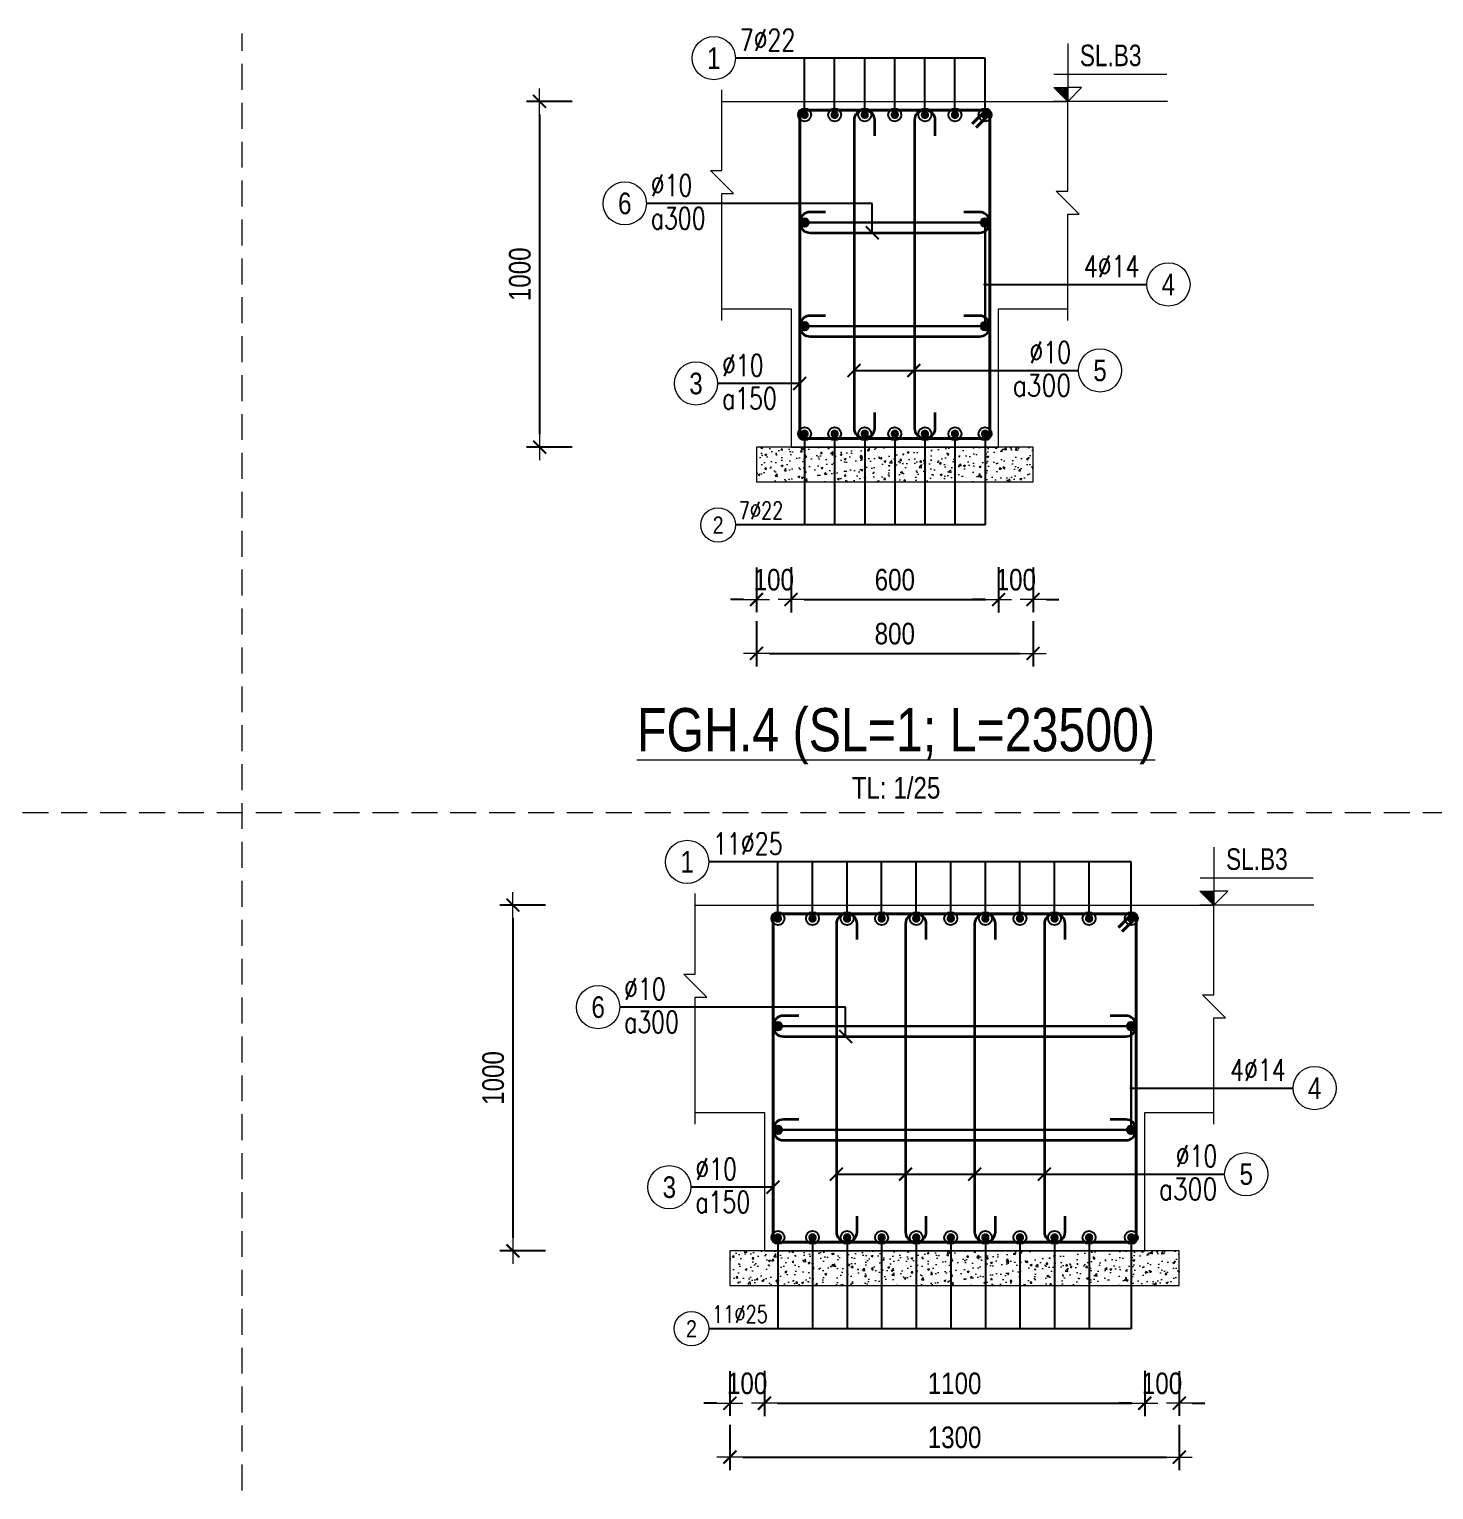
# Model space of a CAD drawing. Header units: millimetres. Extents: x -134772 to 596971, y -129535 to 35703.
# Drawn here: x 52763 to 56826, y -6427 to -2203 of the extents above; entities that cross this region are included whole.
import ezdxf
from ezdxf.enums import TextEntityAlignment as Align

# ---------------------------------------------------------------- set-up
doc = ezdxf.new("R2010")
doc.units = ezdxf.units.MM
doc.header["$MEASUREMENT"] = 0
doc.linetypes.add('HIDDEN', pattern=[0.375, 0.25, -0.125])
doc.layers.get('Defpoints').update_dxf_attribs({"color": 252})
for name, color, linetype, lineweight in [('NDC_S_ANNO', 7, 'Continuous', 20), ('NDC_S_CONTINUOUS', 3, 'Continuous', 20), ('NDC_S_DIM', 1, 'Continuous', 9), ('NDC_S_HATCH MATERIAL', 8, 'Continuous', 13), ('NDC_S_REBAR', 4, 'Continuous', 35), ('NDC_S_STIRRUP', 4, 'Continuous', 40), ('NDC_S_TEXT SYMBOL', 7, 'Continuous', 20), ('NDC_S_THIN LINE', 1, 'Continuous', 5), ('NDC_S_VN TEXT', 7, 'Continuous', 9)]:
    doc.layers.add(name, color=color, linetype=linetype, lineweight=lineweight)
doc.styles.add('ARIAL', font='arial.ttf', dxfattribs={"width": 0.8})
doc.styles.add('NDC_ANNO', font='', dxfattribs={"width": 0.8})
doc.styles.add('NDC_ROMANS', font='romans.shx', dxfattribs={"width": 0.8})
doc.styles.get('NDC_ANNO').set_extended_font_data('Dotum')
doc.dimstyles.new('NDC_dim_25', dxfattribs={"dimscale": 25, "dimtxt": 2.5, "dimasz": 1.5, "dimexe": 1.5, "dimexo": 0, "dimgap": 1, "dimtad": 1, "dimdec": 0, "dimzin": 0, "dimdsep": 46, "dimtxsty": 'ARIAL', "dimblk": 'DIMMARK', "dimcen": 0.09, "dimdle": 1.2, "dimclrd": 1, "dimclre": 1, "dimclrt": 3, "dimadec": 0, "dimazin": 0, "dimtfac": 1, "dimtdec": 0, "dimtix": 1, "dimtofl": 0, "dimtmove": 0, "dimatfit": 3, "dimfxl": 3.75, "dimfxlon": 1, "dimtolj": 1, "dimtzin": 0, "dimarcsym": 0})

# ---------------------------------------------------------------- blocks, each defined once
blk = doc.blocks.new('DIMMARK')
at = {"layer": 'NDC_S_DIM', "color": 1}
blk.add_line((-1.5, 0), (1, 0), dxfattribs=at)
at = {"layer": 'NDC_S_DIM', "color": 2, "const_width": 0.15}
blk.add_lwpolyline([(-0.5, -0.5), (0.5, 0.5)], dxfattribs=at)
blk = doc.blocks.new('*D1561')
at = {"layer": 'Defpoints', "color": 0, "linetype": 'HIDDEN', "transparency": 16777216}
for p in [(54867, -3552.5), (55667, -3552.5), (55667, -4008.4)]:
    blk.add_point(p, dxfattribs=at)
at = {"layer": 'NDC_S_DIM', "color": 1, "linetype": 'HIDDEN', "lineweight": -2, "transparency": 16777216}
for p, q in [((54867, -3914.7), (54867, -4045.9)), ((55667, -3914.7), (55667, -4045.9)), ((54904.5, -4008.4), (55629.5, -4008.4))]:
    blk.add_line(p, q, dxfattribs=at)
at = {"layer": 'NDC_S_DIM', "color": 1, "linetype": 'HIDDEN', "lineweight": -2, "transparency": 16777216, "xscale": 37.5, "yscale": 37.5, "zscale": 37.5, "rotation": 180}
blk.add_blockref('DIMMARK', (54867, -4008.4), dxfattribs=at)
at = {"layer": 'NDC_S_DIM', "color": 1, "linetype": 'HIDDEN', "lineweight": -2, "transparency": 16777216, "xscale": 37.5, "yscale": 37.5, "zscale": 37.5}
blk.add_blockref('DIMMARK', (55667, -4008.4), dxfattribs=at)
at = {"layer": 'NDC_S_DIM', "color": 3, "linetype": 'HIDDEN', "transparency": 16777216, "insert": (55267, -3951.5), "char_height": 62.5, "attachment_point": 5, "style": 'ARIAL'}
blk.add_mtext('\\A1;800', dxfattribs=at)
blk = doc.blocks.new('kata_block_TD')
at = {"color": 6, "linetype": 'ByBlock', "lineweight": -2, "style": 'ARIAL', "width": 0.8}
blk.add_attdef('SECTDET2', text='', height=5, dxfattribs=at).set_placement((0, 7.97), align=Align.CENTER)
at = {"color": 0, "linetype": 'ByBlock', "lineweight": -2, "style": 'ARIAL', "width": 0.8}
blk.add_attdef('SECTDET1', text='', height=5, dxfattribs=at).set_placement((0, 1.47), align=Align.CENTER)
at = {"color": 3, "lineweight": 25, "style": 'ARIAL', "width": 0.8}
blk.add_attdef('SSCALE', text='', height=2.5, dxfattribs=at).set_placement((0, -4), align=Align.CENTER)
blk = doc.blocks.new('*D1562')
at = {"layer": 'Defpoints', "color": 0, "linetype": 'HIDDEN', "transparency": 16777216}
for p in [(55667, -3552.5), (55567, -3758.7), (55667, -3852.5)]:
    blk.add_point(p, dxfattribs=at)
at = {"layer": 'NDC_S_DIM', "color": 1, "linetype": 'HIDDEN', "lineweight": -2, "transparency": 16777216}
for p, q in [((55567, -3758.7), (55567, -3890)), ((55667, -3758.7), (55667, -3890)), ((55529.5, -3852.5), (55492, -3852.5)), ((55704.5, -3852.5), (55742, -3852.5))]:
    blk.add_line(p, q, dxfattribs=at)
at = {"layer": 'NDC_S_DIM', "color": 1, "linetype": 'HIDDEN', "lineweight": -2, "transparency": 16777216, "xscale": 37.5, "yscale": 37.5, "zscale": 37.5}
blk.add_blockref('DIMMARK', (55567, -3852.5), dxfattribs=at)
at = {"layer": 'NDC_S_DIM', "color": 1, "linetype": 'HIDDEN', "lineweight": -2, "transparency": 16777216, "xscale": 37.5, "yscale": 37.5, "zscale": 37.5, "rotation": 180}
blk.add_blockref('DIMMARK', (55667, -3852.5), dxfattribs=at)
at = {"layer": 'NDC_S_DIM', "color": 3, "linetype": 'HIDDEN', "transparency": 16777216, "insert": (55617, -3795.6), "char_height": 62.5, "attachment_point": 5, "style": 'ARIAL'}
blk.add_mtext('\\A1;100', dxfattribs=at)
blk = doc.blocks.new('*D1563')
at = {"layer": 'Defpoints', "color": 0, "linetype": 'HIDDEN', "transparency": 16777216}
for p in [(54867, -3552.5), (54967, -3758.7), (54867, -3852.5)]:
    blk.add_point(p, dxfattribs=at)
at = {"layer": 'NDC_S_DIM', "color": 1, "linetype": 'HIDDEN', "lineweight": -2, "transparency": 16777216}
for p, q in [((54867, -3758.7), (54867, -3890)), ((54967, -3758.7), (54967, -3890)), ((54829.5, -3852.5), (54792, -3852.5)), ((55004.5, -3852.5), (55042, -3852.5))]:
    blk.add_line(p, q, dxfattribs=at)
at = {"layer": 'NDC_S_DIM', "color": 1, "linetype": 'HIDDEN', "lineweight": -2, "transparency": 16777216, "xscale": 37.5, "yscale": 37.5, "zscale": 37.5}
blk.add_blockref('DIMMARK', (54867, -3852.5), dxfattribs=at)
at = {"layer": 'NDC_S_DIM', "color": 1, "linetype": 'HIDDEN', "lineweight": -2, "transparency": 16777216, "xscale": 37.5, "yscale": 37.5, "zscale": 37.5, "rotation": 180}
blk.add_blockref('DIMMARK', (54967, -3852.5), dxfattribs=at)
at = {"layer": 'NDC_S_DIM', "color": 3, "linetype": 'HIDDEN', "transparency": 16777216, "insert": (54917, -3795.6), "char_height": 62.5, "attachment_point": 5, "style": 'ARIAL'}
blk.add_mtext('\\A1;100', dxfattribs=at)
blk = doc.blocks.new('kata_block_THEP')
at = {"layer": 'NDC_S_REBAR', "color": 0}
for p, q in [((-0.5, 0), (0.5, 0)), ((-0.35, 0.35), (0.35, -0.35)), ((0.35, 0.35), (-0.35, -0.35)), ((0, 0.5), (0, -0.5))]:
    blk.add_line(p, q, dxfattribs=at)
at = {"layer": 'NDC_S_REBAR', "color": 0, "const_width": 0.0833}
blk.add_lwpolyline([(-0.5, 0, 1), (0.5, 0, 1), (-0.5, 0, 1)], format="xyb", dxfattribs=at)
blk = doc.blocks.new('kata_block_CT')
at = {"layer": 'NDC_S_ANNO'}
blk.add_hatch(color=3, dxfattribs=at).paths.add_polyline_path([(0, 1.6), (-1.61, 1.6), (0, 0)])
at = {"layer": 'NDC_S_ANNO', "ltscale": 50}
h = blk.add_hatch(dxfattribs=at)
h.set_pattern_fill('ANSI31', color=256, scale=1.406251, style=0)
h.set_pattern_definition([(45, (0, 5e-12), (-3.157, 3.157), [])])
h.paths.add_polyline_path([(0, 1.6), (0, 0), (1.61, 1.6)])
for p, q in [((-1.59, 3.14), (11.47, 3.14)), ((11.56, 0), (-1.64, 0))]:
    blk.add_line(p, q, dxfattribs=at)
for points in [[(0, 6.69), (0, 0)], [(0, 0), (-1.61, 1.6), (0, 1.6)], [(0, 0), (1.61, 1.6), (0, 1.6)]]:
    blk.add_lwpolyline(points, dxfattribs=at)
at = {"layer": 'NDC_S_ANNO', "color": 8, "ltscale": 50}
blk.add_lwpolyline([(0, 0), (-1.61, 1.6), (0, 1.6)], dxfattribs=at)
at = {"layer": 'NDC_S_TEXT SYMBOL', "color": 3, "style": 'NDC_ANNO', "width": 0.8}
blk.add_attdef('CT', (1.41, 4.07), '', height=2.5, dxfattribs=at)
blk = doc.blocks.new('*D1564')
at = {"layer": 'Defpoints', "color": 0, "transparency": 16777216}
for p in [(54967, -3452.5), (55567, -3452.5), (55567, -3852.5)]:
    blk.add_point(p, dxfattribs=at)
at = {"layer": 'NDC_S_DIM', "color": 1, "lineweight": -2, "transparency": 16777216}
for p, q in [((54967, -3758.7), (54967, -3890)), ((55567, -3758.7), (55567, -3890)), ((55004.5, -3852.5), (55529.5, -3852.5))]:
    blk.add_line(p, q, dxfattribs=at)
at = {"layer": 'NDC_S_DIM', "color": 1, "lineweight": -2, "transparency": 16777216, "xscale": 37.5, "yscale": 37.5, "zscale": 37.5, "rotation": 180}
blk.add_blockref('DIMMARK', (54967, -3852.5), dxfattribs=at)
at = {"layer": 'NDC_S_DIM', "color": 1, "lineweight": -2, "transparency": 16777216, "xscale": 37.5, "yscale": 37.5, "zscale": 37.5}
blk.add_blockref('DIMMARK', (55567, -3852.5), dxfattribs=at)
at = {"layer": 'NDC_S_DIM', "color": 3, "transparency": 16777216, "insert": (55267, -3795.6), "char_height": 62.5, "attachment_point": 5, "style": 'ARIAL'}
blk.add_mtext('\\A1;600', dxfattribs=at)
blk = doc.blocks.new('*D1565')
at = {"layer": 'Defpoints', "color": 0, "transparency": 16777216}
for p in [(54745.6, -2412), (54239.6, -3412), (54745.6, -3412)]:
    blk.add_point(p, dxfattribs=at)
at = {"layer": 'NDC_S_DIM', "color": 1, "lineweight": -2, "transparency": 16777216}
for p, q in [((54333.4, -2412), (54202.1, -2412)), ((54239.6, -2449.5), (54239.6, -3374.5)), ((54333.4, -3412), (54202.1, -3412))]:
    blk.add_line(p, q, dxfattribs=at)
at = {"layer": 'NDC_S_DIM', "color": 1, "lineweight": -2, "transparency": 16777216, "xscale": 37.5, "yscale": 37.5, "zscale": 37.5}
for p, rotation in [((54239.6, -2412), 90), ((54239.6, -3412), 270)]:
    blk.add_blockref('DIMMARK', p, dxfattribs=dict(at, rotation=rotation))
at = {"layer": 'NDC_S_DIM', "color": 3, "transparency": 16777216, "insert": (54182.7, -2912), "char_height": 62.5, "attachment_point": 5, "rotation": 90, "style": 'ARIAL'}
blk.add_mtext('\\A1;1000', dxfattribs=at)
blk = doc.blocks.new('*U11')
blk.add_circle((-2.5, 0), 2.5)
at = {"layer": 'NDC_S_VN TEXT', "color": 3, "style": 'NDC_ROMANS', "width": 0.75}
for tag, p in [('DK1', (0.5, 0.85)), ('KC1', (0.5, -2.97))]:
    blk.add_attdef(tag, p, '', height=2.5, dxfattribs=at)
at = {"layer": 'NDC_S_VN TEXT', "color": 7, "style": 'ARIAL', "width": 0.8}
blk.add_attdef('SH2', text='', height=2.5, dxfattribs=at).set_placement((-2.5, 0), align=Align.MIDDLE)
blk = doc.blocks.new('*U623')
blk.add_circle((-2.5, 0), 2.5)
at = {"layer": 'NDC_S_VN TEXT', "color": 3, "style": 'NDC_ROMANS', "width": 0.75}
blk.add_attdef('DK1', (0.5, 0.85), '', height=2.5, dxfattribs=at)
at = {"layer": 'NDC_S_VN TEXT', "color": 7, "style": 'ARIAL', "width": 0.8}
blk.add_attdef('SH2', text='', height=2.5, dxfattribs=at).set_placement((-2.5, 0), align=Align.MIDDLE)
blk = doc.blocks.new('*U624')
blk.add_circle((2.5, 0), 2.5)
at = {"layer": 'NDC_S_VN TEXT', "color": 3, "style": 'NDC_ROMANS', "width": 0.75}
blk.add_attdef('DK2', text='', height=2.5, dxfattribs=at).set_placement((-0.85, 0.85), align=Align.RIGHT)
at = {"layer": 'NDC_S_VN TEXT', "color": 7, "style": 'ARIAL', "width": 0.8}
blk.add_attdef('SH3', text='', height=2.5, dxfattribs=at).set_placement((2.5, 0), align=Align.MIDDLE)
blk = doc.blocks.new('*U12')
blk.add_circle((2.5, 0), 2.5)
at = {"layer": 'NDC_S_VN TEXT', "color": 3, "style": 'NDC_ROMANS'}
for tag, width, p in [('DK2', 0.75, (-0.85, 0.85)), ('KC2', 0.8, (-0.85, -2.97))]:
    blk.add_attdef(tag, text='', height=2.5, dxfattribs=dict(at, width=width)).set_placement(p, align=Align.RIGHT)
at = {"layer": 'NDC_S_VN TEXT', "color": 7, "style": 'ARIAL', "width": 0.8}
blk.add_attdef('SH3', text='', height=2.5, dxfattribs=at).set_placement((2.5, 0), align=Align.MIDDLE)
blk = doc.blocks.new('*D1586')
at = {"layer": 'Defpoints', "color": 0, "transparency": 16777216}
for p in [(54668.5, -4736.1), (54162.5, -5736.1), (54668.5, -5736.1)]:
    blk.add_point(p, dxfattribs=at)
at = {"layer": 'NDC_S_DIM', "color": 1, "lineweight": -2, "transparency": 16777216}
for p, q in [((54256.3, -4736.1), (54125, -4736.1)), ((54162.5, -4773.6), (54162.5, -5698.6)), ((54256.3, -5736.1), (54125, -5736.1))]:
    blk.add_line(p, q, dxfattribs=at)
at = {"layer": 'NDC_S_DIM', "color": 1, "lineweight": -2, "transparency": 16777216, "xscale": 37.5, "yscale": 37.5, "zscale": 37.5}
for p, rotation in [((54162.5, -4736.1), 90), ((54162.5, -5736.1), 270)]:
    blk.add_blockref('DIMMARK', p, dxfattribs=dict(at, rotation=rotation))
at = {"layer": 'NDC_S_DIM', "color": 3, "transparency": 16777216, "insert": (54105.6, -5236.1), "char_height": 62.5, "attachment_point": 5, "rotation": 90, "style": 'ARIAL'}
blk.add_mtext('\\A1;1000', dxfattribs=at)
blk = doc.blocks.new('*D1587')
at = {"layer": 'Defpoints', "color": 0, "transparency": 16777216}
for p in [(54889.9, -5776.6), (55989.9, -5776.6), (55989.9, -6176.6)]:
    blk.add_point(p, dxfattribs=at)
at = {"layer": 'NDC_S_DIM', "color": 1, "lineweight": -2, "transparency": 16777216}
for p, q in [((54889.9, -6082.8), (54889.9, -6214.1)), ((55989.9, -6082.8), (55989.9, -6214.1)), ((54927.4, -6176.6), (55952.4, -6176.6))]:
    blk.add_line(p, q, dxfattribs=at)
at = {"layer": 'NDC_S_DIM', "color": 1, "lineweight": -2, "transparency": 16777216, "xscale": 37.5, "yscale": 37.5, "zscale": 37.5, "rotation": 180}
blk.add_blockref('DIMMARK', (54889.9, -6176.6), dxfattribs=at)
at = {"layer": 'NDC_S_DIM', "color": 1, "lineweight": -2, "transparency": 16777216, "xscale": 37.5, "yscale": 37.5, "zscale": 37.5}
blk.add_blockref('DIMMARK', (55989.9, -6176.6), dxfattribs=at)
at = {"layer": 'NDC_S_DIM', "color": 3, "transparency": 16777216, "insert": (55439.9, -6119.6), "char_height": 62.5, "attachment_point": 5, "style": 'ARIAL'}
blk.add_mtext('\\A1;1100', dxfattribs=at)
blk = doc.blocks.new('*D1588')
at = {"layer": 'Defpoints', "color": 0, "linetype": 'HIDDEN', "transparency": 16777216}
for p in [(54789.9, -5876.6), (54889.9, -6082.8), (54789.9, -6176.6)]:
    blk.add_point(p, dxfattribs=at)
at = {"layer": 'NDC_S_DIM', "color": 1, "linetype": 'HIDDEN', "lineweight": -2, "transparency": 16777216}
for p, q in [((54789.9, -6082.8), (54789.9, -6214.1)), ((54889.9, -6082.8), (54889.9, -6214.1)), ((54752.4, -6176.6), (54714.9, -6176.6)), ((54927.4, -6176.6), (54964.9, -6176.6))]:
    blk.add_line(p, q, dxfattribs=at)
at = {"layer": 'NDC_S_DIM', "color": 1, "linetype": 'HIDDEN', "lineweight": -2, "transparency": 16777216, "xscale": 37.5, "yscale": 37.5, "zscale": 37.5}
blk.add_blockref('DIMMARK', (54789.9, -6176.6), dxfattribs=at)
at = {"layer": 'NDC_S_DIM', "color": 1, "linetype": 'HIDDEN', "lineweight": -2, "transparency": 16777216, "xscale": 37.5, "yscale": 37.5, "zscale": 37.5, "rotation": 180}
blk.add_blockref('DIMMARK', (54889.9, -6176.6), dxfattribs=at)
at = {"layer": 'NDC_S_DIM', "color": 3, "linetype": 'HIDDEN', "transparency": 16777216, "insert": (54839.9, -6119.6), "char_height": 62.5, "attachment_point": 5, "style": 'ARIAL'}
blk.add_mtext('\\A1;100', dxfattribs=at)
blk = doc.blocks.new('*D1589')
at = {"layer": 'Defpoints', "color": 0, "linetype": 'HIDDEN', "transparency": 16777216}
for p in [(56089.9, -5876.6), (55989.9, -6082.8), (56089.9, -6176.6)]:
    blk.add_point(p, dxfattribs=at)
at = {"layer": 'NDC_S_DIM', "color": 1, "linetype": 'HIDDEN', "lineweight": -2, "transparency": 16777216}
for p, q in [((55989.9, -6082.8), (55989.9, -6214.1)), ((56089.9, -6082.8), (56089.9, -6214.1)), ((55952.4, -6176.6), (55914.9, -6176.6)), ((56127.4, -6176.6), (56164.9, -6176.6))]:
    blk.add_line(p, q, dxfattribs=at)
at = {"layer": 'NDC_S_DIM', "color": 1, "linetype": 'HIDDEN', "lineweight": -2, "transparency": 16777216, "xscale": 37.5, "yscale": 37.5, "zscale": 37.5}
blk.add_blockref('DIMMARK', (55989.9, -6176.6), dxfattribs=at)
at = {"layer": 'NDC_S_DIM', "color": 1, "linetype": 'HIDDEN', "lineweight": -2, "transparency": 16777216, "xscale": 37.5, "yscale": 37.5, "zscale": 37.5, "rotation": 180}
blk.add_blockref('DIMMARK', (56089.9, -6176.6), dxfattribs=at)
at = {"layer": 'NDC_S_DIM', "color": 3, "linetype": 'HIDDEN', "transparency": 16777216, "insert": (56039.9, -6119.6), "char_height": 62.5, "attachment_point": 5, "style": 'ARIAL'}
blk.add_mtext('\\A1;100', dxfattribs=at)
blk = doc.blocks.new('*D1590')
at = {"layer": 'Defpoints', "color": 0, "linetype": 'HIDDEN', "transparency": 16777216}
for p in [(54789.9, -5876.6), (56089.9, -5876.6), (56089.9, -6332.5)]:
    blk.add_point(p, dxfattribs=at)
at = {"layer": 'NDC_S_DIM', "color": 1, "linetype": 'HIDDEN', "lineweight": -2, "transparency": 16777216}
for p, q in [((54789.9, -6238.8), (54789.9, -6370)), ((56089.9, -6238.8), (56089.9, -6370)), ((54827.4, -6332.5), (56052.4, -6332.5))]:
    blk.add_line(p, q, dxfattribs=at)
at = {"layer": 'NDC_S_DIM', "color": 1, "linetype": 'HIDDEN', "lineweight": -2, "transparency": 16777216, "xscale": 37.5, "yscale": 37.5, "zscale": 37.5, "rotation": 180}
blk.add_blockref('DIMMARK', (54789.9, -6332.5), dxfattribs=at)
at = {"layer": 'NDC_S_DIM', "color": 1, "linetype": 'HIDDEN', "lineweight": -2, "transparency": 16777216, "xscale": 37.5, "yscale": 37.5, "zscale": 37.5}
blk.add_blockref('DIMMARK', (56089.9, -6332.5), dxfattribs=at)
at = {"layer": 'NDC_S_DIM', "color": 3, "linetype": 'HIDDEN', "transparency": 16777216, "insert": (55439.9, -6275.6), "char_height": 62.5, "attachment_point": 5, "style": 'ARIAL'}
blk.add_mtext('\\A1;1300', dxfattribs=at)

msp = doc.modelspace()

# ---------------------------------------------------------------- hatches: boundary and pattern name
at = {"layer": 'NDC_S_HATCH MATERIAL'}
h = msp.add_hatch(dxfattribs=at)
h.set_pattern_fill('AR-CONC', color=256, scale=8)
h.set_pattern_definition([(50, (44266.993, 23208.18), (57.380815, -5.02017), [6, -66]), (355, (44266.99, 23208.18), (-11.10011, 60.17537), [4.8, -52.8]), (100.45144, (44271.775, 23207.76), (46.28071, 55.1552), [5.09922, -56.09137]), (46.1842, (44266.99, 23224.18), (85.3793, -13.24154), [9, -99]), (96.63564, (44274.11, 23223.08), (74.77296, 77.92949), [7.64883, -84.1371]), (351.18416, (44266.99, 23224.18), (74.77296, 77.9295), [7.2, -79.2]), (21, (44274.993, 23220.18), (47.752564, -32.20951), [6, -66]), (326, (44274.99, 23220.18), (19.46523, 58.012), [4.8, -52.8]), (71.45144, (44278.97, 23217.495), (67.21779, 25.80249), [5.09922, -56.09137]), (37.5, (44266.993, 23208.18), (0.972788, 26.631508), [0, -52.16, 0, -53.6, 0, -53]), (7.5, (44266.993, 23208.18), (21.045563, 31.552937), [0, -30.56, 0, -50.96, 0, -20.2]), (327.5, (44249.153, 23208.18), (42.705795, -1.80439), [0, -20, 0, -62.4, 0, -82.8]), (317.5, (44241.153, 23208.18), (46.654894, 8.0084), [0, -26, 0, -41.44, 0, -58.8])])
h.paths.add_polyline_path([(54867, -3412), (55667, -3412), (55667, -3512), (54867, -3512)])
h = msp.add_hatch(dxfattribs=at)
h.set_pattern_fill('AR-CONC', color=256, scale=8)
h.set_pattern_definition([(50, (44689.897, 20884.093), (57.380815, -5.02017), [6, -66]), (355, (44689.897, 20884.09), (-11.10011, 60.17537), [4.8, -52.8]), (100.45144, (44694.68, 20883.674), (46.28071, 55.1552), [5.09922, -56.09137]), (46.1842, (44689.9, 20900.09), (85.3793, -13.24154), [9, -99]), (96.63564, (44697.01, 20898.99), (74.77296, 77.92949), [7.64883, -84.1371]), (351.18416, (44689.9, 20900.09), (74.77296, 77.9295), [7.2, -79.2]), (21, (44697.897, 20896.093), (47.752564, -32.20951), [6, -66]), (326, (44697.897, 20896.09), (19.46523, 58.012), [4.8, -52.8]), (71.45144, (44701.876, 20893.41), (67.21779, 25.80249), [5.09922, -56.09137]), (37.5, (44689.897, 20884.093), (0.972788, 26.631508), [0, -52.16, 0, -53.6, 0, -53]), (7.5, (44689.897, 20884.093), (21.045563, 31.552937), [0, -30.56, 0, -50.96, 0, -20.2]), (327.5, (44672.057, 20884.093), (42.705795, -1.80439), [0, -20, 0, -62.4, 0, -82.8]), (317.5, (44664.057, 20884.093), (46.654894, 8.0084), [0, -26, 0, -41.44, 0, -58.8])])
h.paths.add_polyline_path([(54789.9, -5736.1), (56089.9, -5736.1), (56089.9, -5836.1), (54789.9, -5836.1)])

# ---------------------------------------------------------------- linework, layer by layer
at = {"layer": 'NDC_S_CONTINUOUS'}
for points in [[(54767, -2412), (54967, -2412), (54967, -2412), (55567, -2412), (55567, -2412), (55767, -2412)], [(54767, -3012), (54967, -3012), (54967, -3412), (55567, -3412), (55567, -3012), (55767, -3012)], [(54689.9, -4736.1), (54889.9, -4736.1), (54889.9, -4736.1), (55989.9, -4736.1), (55989.9, -4736.1), (56189.9, -4736.1)], [(54689.9, -5336.1), (54889.9, -5336.1), (54889.9, -5736.1), (55989.9, -5736.1), (55989.9, -5336.1), (56189.9, -5336.1)]]:
    msp.add_lwpolyline(points, dxfattribs=at)
at = {"layer": 'NDC_S_HATCH MATERIAL', "linetype": 'HIDDEN', "ltscale": 300}
for p, q in [((53379.5, -16216.1), (53379.5, -2216.1)), ((42956.4, -4469.3), (60887.9, -4467.8))]:
    msp.add_line(p, q, dxfattribs=at)
at = {"layer": 'NDC_S_HATCH MATERIAL', "ltscale": 1500}
for points in [[(54867, -3512), (55667, -3512), (55667, -3412), (54867, -3412)], [(54789.9, -5836.1), (56089.9, -5836.1), (56089.9, -5736.1), (54789.9, -5736.1)]]:
    msp.add_lwpolyline(points, close=True, dxfattribs=at)
at = {"layer": 'NDC_S_REBAR'}
for points in [[(55209, -2511.7), (55209, -2466.7, 1), (55149, -2466.7), (55149, -3356.7, 1), (55209, -3356.7), (55209, -3311.7)], [(55384, -2511.7), (55384, -2466.7, 1), (55324, -2466.7), (55324, -3356.7, 1), (55384, -3356.7), (55384, -3311.7)], [(55067, -2732), (55022, -2732, 1), (55022, -2792), (55512, -2792, 1), (55512, -2732), (55467, -2732)], [(55067, -3032), (55022, -3032, 1), (55022, -3092), (55512, -3092, 1), (55512, -3032), (55467, -3032)], [(55157.9, -4835.8), (55157.9, -4790.8, 1), (55097.9, -4790.8), (55097.9, -5680.8, 1), (55157.9, -5680.8), (55157.9, -5635.8)], [(55357.9, -4835.8), (55357.9, -4790.8, 1), (55297.9, -4790.8), (55297.9, -5680.8, 1), (55357.9, -5680.8), (55357.9, -5635.8)], [(55557.9, -4835.8), (55557.9, -4790.8, 1), (55497.9, -4790.8), (55497.9, -5680.8, 1), (55557.9, -5680.8), (55557.9, -5635.8)], [(55759.7, -4835.8), (55759.7, -4790.8, 1), (55699.7, -4790.8), (55699.7, -5680.8, 1), (55759.7, -5680.8), (55759.7, -5635.8)], [(54989.9, -5056.1), (54944.9, -5056.1, 1), (54944.9, -5116.1), (55934.9, -5116.1, 1), (55934.9, -5056.1), (55889.9, -5056.1)], [(54989.9, -5356.1), (54944.9, -5356.1, 1), (54944.9, -5416.1), (55934.9, -5416.1, 1), (55934.9, -5356.1), (55889.9, -5356.1)]]:
    msp.add_lwpolyline(points, format="xyb", dxfattribs=at)
at = {"layer": 'NDC_S_STIRRUP'}
for points in [[(55491, -2477), (55531, -2437, -0.414214), (55542, -2448), (55542, -3376, -0.414214), (55531, -3387), (55003, -3387, -0.414214), (54992, -3376), (54992, -2448, -0.414214), (55003, -2437), (55531, -2437, -0.414214), (55542, -2448), (55502, -2488)], [(55913.9, -4801.1), (55953.9, -4761.1, -0.414214), (55964.9, -4772.1), (55964.9, -5700.1, -0.414214), (55953.9, -5711.1), (54925.9, -5711.1, -0.414214), (54914.9, -5700.1), (54914.9, -4772.1, -0.414214), (54925.9, -4761.1), (55953.9, -4761.1, -0.414214), (55964.9, -4772.1), (55924.9, -4812.1)]]:
    msp.add_lwpolyline(points, format="xyb", dxfattribs=at)
at = {"layer": 'NDC_S_THIN LINE'}
for points in [[(54767, -3045.3), (54767, -2678.5), (54800.3, -2678.5), (54733.7, -2611.8), (54767, -2611.8), (54767, -2378.6)], [(55767, -3045.3), (55767, -2738), (55800.3, -2738), (55733.7, -2671.3), (55767, -2671.3), (55767, -2378.6)], [(54689.9, -5369.4), (54689.9, -5002.6), (54723.2, -5002.6), (54656.6, -4935.9), (54689.9, -4935.9), (54689.9, -4702.7)], [(56189.9, -5369.4), (56189.9, -5062.1), (56223.2, -5062.1), (56156.6, -4995.4), (56189.9, -4995.4), (56189.9, -4702.7)]]:
    msp.add_lwpolyline(points, dxfattribs=at)

# ---------------------------------------------------------------- block references
at = {"layer": 'NDC_S_REBAR', "xscale": 22, "yscale": 22, "zscale": 22}
for p in [(55006, -2451), (55093, -2451), (55180, -2451), (55267, -2451), (55354, -2451), (55441, -2451), (55528, -2451), (55006, -2762), (55528, -2762), (55006, -3062), (55528, -3062), (55006, -3373), (55093, -3373), (55180, -3373), (55267, -3373), (55354, -3373), (55441, -3373), (55528, -3373), (54928.9, -4775.1), (55028.9, -4775.1), (55128.9, -4775.1), (55228.9, -4775.1), (55328.9, -4775.1), (55428.9, -4775.1), (55528.9, -4775.1), (55628.9, -4775.1), (55728.9, -4775.1), (55828.9, -4775.1), (55950.9, -4775.1), (54928.9, -5086.1), (55950.9, -5086.1), (54928.9, -5386.1), (55950.9, -5386.1), (54928.9, -5697.1), (55028.9, -5697.1), (55128.9, -5697.1), (55228.9, -5697.1), (55328.9, -5697.1), (55428.9, -5697.1), (55528.9, -5697.1), (55628.9, -5697.1), (55728.9, -5697.1), (55828.9, -5697.1), (55950.9, -5697.1)]:
    msp.add_blockref('kata_block_THEP', p, dxfattribs=at)
at = {"layer": 'NDC_S_REBAR', "color": 3, "xscale": 16, "yscale": 16, "zscale": 16}
for p in [(55006, -2451), (55006, -2762), (55006, -3373), (54928.9, -4775.1), (54928.9, -5086.1), (54928.9, -5697.1)]:
    msp.add_blockref('kata_block_THEP', p, dxfattribs=at)
at = {"layer": 'NDC_S_THIN LINE'}
for name, p, xscale, yscale, zscale, values in [('*U623', (54806, -2287), 25, 25, 25, {'SH2': '1', 'DK1': '7%%c22'}), ('*U11', (54548.6, -2707), 25, 25, 25, {'SH2': '6', 'DK1': '%%c10', 'KC1': 'a300'}), ('*U624', (55995.8, -2941.4), 25, 25, 25, {'SH3': '4', 'DK2': '4%%c14'}), ('*U12', (55798.1, -3190.2), 25, 25, 25, {'SH3': '5', 'DK2': '%%c10', 'KC2': 'a300'}), ('*U11', (54754.5, -3227.8), 25, 25, 25, {'SH2': '3', 'DK1': '%%c10', 'KC1': 'a150'}), ('*U623', (54806, -3637), 20, 20, 20, {'SH2': '2', 'DK1': '7%%c22'}), ('*U623', (54728.9, -4611.1), 25, 25, 25, {'SH2': '1', 'DK1': '11%%c25'}), ('*U11', (54471.5, -5031.1), 25, 25, 25, {'SH2': '6', 'DK1': '%%c10', 'KC1': 'a300'}), ('*U624', (56418.7, -5265.5), 25, 25, 25, {'SH3': '4', 'DK2': '4%%c14'}), ('*U12', (56221, -5514.3), 25, 25, 25, {'SH3': '5', 'DK2': '%%c10', 'KC2': 'a300'}), ('*U11', (54677.4, -5551.9), 25, 25, 25, {'SH2': '3', 'DK1': '%%c10', 'KC1': 'a150'}), ('*U623', (54728.9, -5961.1), 20, 20, 20, {'SH2': '2', 'DK1': '11%%c25'})]:
    msp.add_blockref(name, p, dxfattribs=dict(at, xscale=xscale, yscale=yscale, zscale=zscale)).add_auto_attribs(values)
at = {"layer": 'NDC_S_VN TEXT', "xscale": 25, "yscale": 25, "zscale": 25}
for p in [(55767, -2412), (56189.9, -4736.1)]:
    msp.add_blockref('kata_block_CT', p, dxfattribs=at).add_auto_attribs({'CT': 'SL.B3'})
at = {"layer": 'NDC_S_VN TEXT'}
ref = msp.add_blockref('kata_block_TD', (55270.6, -4328.2), dxfattribs=dict(at, xscale=25, yscale=25, zscale=25))
ref.add_attrib('SECTDET1', '%%uFGH.4 (SL=1; L=23500)', dxfattribs={"layer": '0', "color": 0, "linetype": 'ByBlock', "lineweight": -2, "height": 125, "style": 'ARIAL', "width": 0.8}).set_placement((55270.6, -4291.4), align=Align.CENTER)
ref.add_attrib('SSCALE', 'TL: 1/25', dxfattribs={"layer": '0', "color": 3, "lineweight": 25, "height": 62.5, "style": 'ARIAL', "width": 0.8}).set_placement((55270.6, -4428.2), align=Align.CENTER)

# ---------------------------------------------------------------- dimensions: what is measured, and where the dimension line sits
at = {"layer": 'NDC_S_DIM'}
for base, p1, p2, picture, middle in [((54239.6, -3412), (54745.6, -2412), (54745.6, -3412), '*D1565', (54182.7, -2912)), ((54162.5, -5736.1), (54668.5, -4736.1), (54668.5, -5736.1), '*D1586', (54105.6, -5236.1))]:
    dim = msp.add_linear_dim(base=base, p1=p1, p2=p2, angle=270, dimstyle='NDC_dim_25', dxfattribs=at)
    dim.commit()
    dim.dimension.update_dxf_attribs({"geometry": picture, "text_midpoint": middle})
for base, p1, p2, picture, middle in [((55567, -3852.5), (54967, -3452.5), (55567, -3452.5), '*D1564', (55267, -3795.6)), ((55989.9, -6176.6), (54889.9, -5776.6), (55989.9, -5776.6), '*D1587', (55439.9, -6119.6))]:
    dim = msp.add_linear_dim(base=base, p1=p1, p2=p2, dimstyle='NDC_dim_25', dxfattribs=at)
    dim.commit()
    dim.dimension.update_dxf_attribs({"geometry": picture, "text_midpoint": middle})
at = {"layer": 'NDC_S_DIM', "linetype": 'HIDDEN'}
for base, p1, p2, picture, middle in [((54867, -3852.5), (54967, -3758.7), (54867, -3552.5), '*D1563', (54917, -3795.6)), ((55667, -4008.4), (54867, -3552.5), (55667, -3552.5), '*D1561', (55267, -3951.5)), ((55667, -3852.5), (55567, -3758.7), (55667, -3552.5), '*D1562', (55617, -3795.6)), ((54789.9, -6176.6), (54889.9, -6082.8), (54789.9, -5876.6), '*D1588', (54839.9, -6119.6)), ((56089.9, -6332.5), (54789.9, -5876.6), (56089.9, -5876.6), '*D1590', (55439.9, -6275.6)), ((56089.9, -6176.6), (55989.9, -6082.8), (56089.9, -5876.6), '*D1589', (56039.9, -6119.6))]:
    dim = msp.add_linear_dim(base=base, p1=p1, p2=p2, dimstyle='NDC_dim_25', dxfattribs=at)
    dim.commit()
    dim.dimension.update_dxf_attribs({"geometry": picture, "text_midpoint": middle})

# ---------------------------------------------------------------- leaders
at = {"layer": 'NDC_S_THIN LINE'}
for points, override in [([(55006, -2451), (55006, -2287), (54806, -2287)], {"dimldrblk": 'DotBlank'}), ([(55528, -2451), (55528, -2287), (54806, -2287)], {"dimldrblk": 'DotBlank'}), ([(55093, -2451), (55093, -2287), (54893, -2287)], {"dimldrblk": 'DotBlank'}), ([(55180, -2451), (55180, -2287), (54980, -2287)], {"dimldrblk": 'DotBlank'}), ([(55267, -2451), (55267, -2287), (55067, -2287)], {"dimldrblk": 'DotBlank'}), ([(55354, -2451), (55354, -2287), (55154, -2287)], {"dimldrblk": 'DotBlank'}), ([(55441, -2451), (55441, -2287), (55241, -2287)], {"dimldrblk": 'DotBlank'}), ([(55201.9, -2792), (55201.9, -2707), (54548.6, -2707)], {"dimldrblk": 'ARCHTICK'}), ([(55006, -2762), (55534, -2762)], {"dimasz": 1, "dimldrblk": 'DotBlank'}), ([(55528, -2762), (55006, -2762)], {"dimasz": 1, "dimldrblk": 'DotBlank'}), ([(55528, -2762), (55528, -3062)], {"dimldrblk": 'DotSmall'}), ([(55528, -3062), (55528, -2762)], {"dimldrblk": 'DotSmall'}), ([(55528, -2941.4), (55995.8, -2941.4)], {"dimldrblk": 'DotSmall'}), ([(55006, -3062), (55534, -3062)], {"dimasz": 1, "dimldrblk": 'DotBlank'}), ([(55528, -3062), (55006, -3062)], {"dimasz": 1, "dimldrblk": 'DotBlank'}), ([(54992, -3227.8), (54754.5, -3227.8)], {"dimldrblk": 'ARCHTICK'}), ([(55149, -3190.2), (55798.1, -3190.2)], {"dimldrblk": 'ARCHTICK'}), ([(55322, -3190.2), (55798.1, -3190.2)], {"dimldrblk": 'ARCHTICK'}), ([(55006, -3373), (55006, -3637), (54806, -3637)], {"dimldrblk": 'DotBlank'}), ([(55528, -3373), (55528, -3637), (54806, -3637)], {"dimldrblk": 'DotBlank'}), ([(55093, -3373), (55093, -3637), (54893, -3637)], {"dimldrblk": 'DotBlank'}), ([(55180, -3373), (55180, -3637), (54980, -3637)], {"dimldrblk": 'DotBlank'}), ([(55267, -3373), (55267, -3637), (55067, -3637)], {"dimldrblk": 'DotBlank'}), ([(55354, -3373), (55354, -3637), (55154, -3637)], {"dimldrblk": 'DotBlank'}), ([(55441, -3373), (55441, -3637), (55241, -3637)], {"dimldrblk": 'DotBlank'}), ([(55950.9, -4775.1), (55950.9, -4611.1), (54728.9, -4611.1)], {"dimldrblk": 'DotBlank'}), ([(54928.9, -4775.1), (54928.9, -4611.1), (54728.9, -4611.1)], {"dimldrblk": 'DotBlank'}), ([(55028.9, -4775.1), (55028.9, -4611.1), (54828.9, -4611.1)], {"dimldrblk": 'DotBlank'}), ([(55128.9, -4775.1), (55128.9, -4611.1), (54928.9, -4611.1)], {"dimldrblk": 'DotBlank'}), ([(55228.9, -4775.1), (55228.9, -4611.1), (55028.9, -4611.1)], {"dimldrblk": 'DotBlank'}), ([(55328.9, -4775.1), (55328.9, -4611.1), (55128.9, -4611.1)], {"dimldrblk": 'DotBlank'}), ([(55428.9, -4775.1), (55428.9, -4611.1), (55228.9, -4611.1)], {"dimldrblk": 'DotBlank'}), ([(55528.9, -4775.1), (55528.9, -4611.1), (55328.9, -4611.1)], {"dimldrblk": 'DotBlank'}), ([(55628.9, -4775.1), (55628.9, -4611.1), (55428.9, -4611.1)], {"dimldrblk": 'DotBlank'}), ([(55728.9, -4775.1), (55728.9, -4611.1), (55528.9, -4611.1)], {"dimldrblk": 'DotBlank'}), ([(55828.9, -4775.1), (55828.9, -4611.1), (55628.9, -4611.1)], {"dimldrblk": 'DotBlank'}), ([(55124.8, -5116.1), (55124.8, -5031.1), (54471.5, -5031.1)], {"dimldrblk": 'ARCHTICK'}), ([(54928.9, -5086.1), (55956.9, -5086.1)], {"dimasz": 1, "dimldrblk": 'DotBlank'}), ([(55950.9, -5086.1), (54928.9, -5086.1)], {"dimasz": 1, "dimldrblk": 'DotBlank'}), ([(55950.9, -5086.1), (55950.9, -5386.1)], {"dimldrblk": 'DotSmall'}), ([(55950.9, -5386.1), (55950.9, -5086.1)], {"dimldrblk": 'DotSmall'}), ([(55950.9, -5265.5), (56418.7, -5265.5)], {"dimldrblk": 'DotSmall'}), ([(54928.9, -5386.1), (55956.9, -5386.1)], {"dimasz": 1, "dimldrblk": 'DotBlank'}), ([(55950.9, -5386.1), (54928.9, -5386.1)], {"dimasz": 1, "dimldrblk": 'DotBlank'}), ([(54914.9, -5551.9), (54677.4, -5551.9)], {"dimldrblk": 'ARCHTICK'}), ([(55097.9, -5514.3), (56221, -5514.3)], {"dimldrblk": 'ARCHTICK'}), ([(55297.9, -5514.3), (55819.2, -5514.3)], {"dimldrblk": 'ARCHTICK'}), ([(55497.9, -5514.3), (56019.2, -5514.3)], {"dimldrblk": 'ARCHTICK'}), ([(55699.7, -5514.3), (56221, -5514.3)], {"dimldrblk": 'ARCHTICK'}), ([(55950.9, -5697.1), (55950.9, -5961.1), (54728.9, -5961.1)], {"dimldrblk": 'DotBlank'}), ([(54928.9, -5697.1), (54928.9, -5961.1), (54728.9, -5961.1)], {"dimldrblk": 'DotBlank'}), ([(55028.9, -5697.1), (55028.9, -5961.1), (54828.9, -5961.1)], {"dimldrblk": 'DotBlank'}), ([(55128.9, -5697.1), (55128.9, -5961.1), (54928.9, -5961.1)], {"dimldrblk": 'DotBlank'}), ([(55228.9, -5697.1), (55228.9, -5961.1), (55028.9, -5961.1)], {"dimldrblk": 'DotBlank'}), ([(55328.9, -5697.1), (55328.9, -5961.1), (55128.9, -5961.1)], {"dimldrblk": 'DotBlank'}), ([(55428.9, -5697.1), (55428.9, -5961.1), (55228.9, -5961.1)], {"dimldrblk": 'DotBlank'}), ([(55528.9, -5697.1), (55528.9, -5961.1), (55328.9, -5961.1)], {"dimldrblk": 'DotBlank'}), ([(55628.9, -5697.1), (55628.9, -5961.1), (55428.9, -5961.1)], {"dimldrblk": 'DotBlank'}), ([(55728.9, -5697.1), (55728.9, -5961.1), (55528.9, -5961.1)], {"dimldrblk": 'DotBlank'}), ([(55828.9, -5697.1), (55828.9, -5961.1), (55628.9, -5961.1)], {"dimldrblk": 'DotBlank'})]:
    msp.add_leader(points, dimstyle='NDC_dim_25', override=override, dxfattribs=at)

doc.saveas('drawing.dxf')
